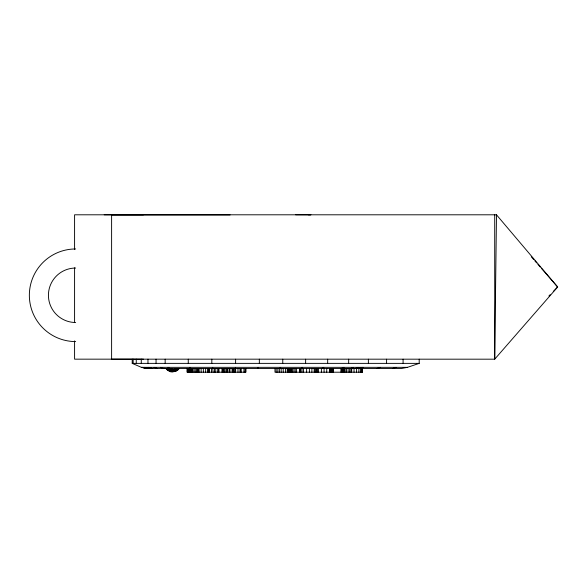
<?xml version="1.0" encoding="UTF-8"?>
<svg xmlns="http://www.w3.org/2000/svg" width="587" height="587" viewBox="0 0 587 587"><rect width="100%" height="100%" fill="white"/><g stroke="black" fill="none" stroke-linecap="round" stroke-linejoin="round"><path stroke-width="0.88" d="M74.586 249.519L74.586 214.798L496.485 214.798L494.709 359.185L74.586 359.163L74.586 340.886M235.431 367.337L235.328 372.209M257.612 368.511L258.199 367.337M177.215 368.599C175.08 373.207 168.601 372.18 165.996 368.599L167.919 368.599C170.054 373.207 176.533 372.18 179.138 368.599L175.065 368.592C176.643 372.716 164.998 371.666 174.068 371.622M178.595 368.592C175.88 372.738 169.269 372.708 166.547 368.592L165.996 368.599M279.588 368.511L280.674 367.337M548.926 295.973L550.173 294.689M553.284 291.482L557.65 286.992L496.485 214.798M172.571 371.754L172.571 368.599L170.069 368.592C170.553 372.767 175.462 372.18 177.707 369.685L178.096 369.685L172.571 369.472M301.043 368.511L302.613 367.337M321.735 368.511L323.76 367.337M341.429 368.511L343.901 367.337M350.674 368.511L353.359 367.337M355.296 368.511L358.085 367.337M357.608 368.511L360.447 367.337M358.767 368.511L361.629 367.337M362.223 367.337L359.339 368.511L362.81 367.337M359.919 368.511L363.192 367.337M377.001 368.511L380.273 367.337M132.207 359.185L132.207 363.375L141.379 367.337L146.141 368.511L401.442 368.511L407.51 367.337L419.206 363.375L419.206 359.185M392.483 368.511L396.108 367.337M170.333 369.311L172.571 369.172M170.201 368.944L172.571 368.871M310.545 214.791L308.3 214.791M104.207 214.798L143.492 214.798M168.608 370.566L176.526 370.566M171.507 371.622L169.614 371.219L175.33 371.219M295.672 214.791L310.956 214.791M111.611 214.93L230.119 214.93M132.207 363.375L419.206 363.375M141.379 367.337L407.51 367.337M167.412 369.957L176.049 370.126L174.743 369.472M177.722 369.957L176.261 369.905M172.571 370.236L174.383 370.236M187.238 372.209L187.238 368.511L187.18 372.209L245.814 372.209L245.814 368.511M143.492 359.185L111.611 359.163L111.611 214.798M178.668 368.592L179.138 368.599M165.417 368.511L163.612 368.291M144.703 367.337L149.091 368.511M148.724 367.337L152.591 368.511M176.049 370.126L174.669 369.685L167.038 369.685L169.878 371.219M154.088 367.337L157.265 368.511M145.466 367.631L147.748 368.511M160.567 367.337L162.915 368.511M168.095 367.337L169.621 368.511M531.272 256.739L533.671 259.491M534.874 260.863L536.672 262.925M537.868 264.304L540.267 267.056M541.463 268.428L557.65 286.992L494.709 359.185L494.709 214.798M190.012 367.337L190.914 368.511M212.619 367.337L213.103 372.209M403.086 359.185L403.086 363.375M386.584 359.185L386.584 363.375M368.379 359.185L368.379 363.375M362.223 368.511L362.223 372.209L274.987 372.209L274.987 368.511M362.091 368.511L362.091 372.209M361.988 368.511L361.988 372.209M361.827 368.511L361.827 372.209M361.438 368.511L361.438 372.209M360.484 368.511L360.484 372.209M358.877 368.511L358.877 372.209M356.573 368.511L356.573 372.209M354.034 368.511L354.034 372.209M351.686 368.511L351.686 372.209M350.916 368.511L350.916 372.209M349.647 368.511L349.647 372.209M348.671 359.185L348.671 363.375M348.12 368.511L348.12 372.209M346.543 368.511L346.543 372.209M345.119 368.511L345.119 372.209M344.077 368.511L344.077 372.209M343.747 368.511L343.747 372.209M343.622 368.511L343.622 372.209M342.991 368.511L342.991 372.209M342.456 368.511L342.456 372.209M341.883 368.511L341.883 372.209M341.363 368.511L341.363 372.209M340.988 368.511L340.988 372.209M333.064 368.511L333.064 372.209M332.939 368.511L332.939 372.209M332.763 368.511L332.763 372.209M332.315 368.511L332.315 372.209M331.692 368.511L331.692 372.209M330.958 368.511L330.958 372.209M330.217 368.511L330.217 372.209M329.564 368.511L329.564 372.209M327.678 359.185L327.678 363.375M326.732 368.511L326.732 372.209M324.075 368.511L324.075 372.209M321.405 368.511L321.405 372.209M318.506 368.511L318.506 372.209M317.156 368.511L317.156 372.209M316.885 368.511L316.885 372.209M316.122 368.511L316.122 372.209M315.131 368.511L315.131 372.209M314.177 368.511L314.177 372.209M311.88 368.511L311.88 372.209M309.393 368.511L309.393 372.209M306.627 368.511L306.627 372.209M305.629 359.185L305.629 363.375M303.486 368.511L303.486 372.209M302.004 368.511L302.004 372.209M300.713 368.511L300.713 372.209M300.463 368.511L300.463 372.209M300.17 368.511L300.177 372.209M299.825 368.511L299.825 372.209M299.509 368.511L299.509 372.209M296.596 368.511L296.596 372.209M295.21 368.511L295.21 372.209M293.911 368.511L293.911 372.209M292.583 368.511L292.583 372.209M291.497 368.511L291.401 372.209M291.174 368.511L291.174 372.209M291.086 368.511L291.093 372.209M290.858 368.511L290.858 372.209M290.741 368.511L290.741 372.209M290.007 368.511L290.007 372.209M289.193 368.511L289.193 372.209M288.555 368.511L288.555 372.209M287.733 368.511L287.733 372.209M287.381 368.511L287.381 372.209M287.307 368.511L287.307 372.209M285.436 368.511L285.436 372.209M283.22 368.511L283.22 372.209M282.765 359.185L282.765 363.375M281.173 368.511L281.173 372.209M279.353 368.511L279.353 372.209M277.849 368.511L277.849 372.209M276.161 368.511L276.161 372.209M259.337 359.185L259.337 363.375M245.726 368.511L245.726 372.209M245.087 368.511L245.087 372.209M243.95 368.511L243.95 372.209M241.096 368.511L241.052 372.209M240.699 368.511L240.699 372.209M240.002 368.511L240.002 372.209M237.977 368.511L237.977 372.209M235.644 368.511L235.644 372.209M235.607 359.185L235.607 363.375M235.409 368.511L235.409 372.209M234.705 368.511L234.705 372.209M233.575 368.511L233.545 372.209M233.531 368.511L233.413 372.209M233.002 368.511L233.002 372.209M232.107 368.511L232.107 372.209M229.884 368.511L229.987 372.209M229.561 368.511L229.561 372.209M229.077 368.511L229.077 372.209M227.485 368.511L227.485 372.209M226.831 368.511L226.898 372.209M225.885 368.511L225.885 372.209M224.3 368.511L224.3 372.209M223.669 368.511L223.676 372.209M223.383 368.511L223.383 372.209M222.921 368.511L222.921 372.209M222.414 368.511L222.414 372.209M222.011 368.511L222.011 372.209M218.812 368.511L218.841 372.209M218.724 368.511L218.724 372.209M217.711 368.511L217.711 372.209M215.774 368.511L215.774 372.209M214.534 368.511L214.534 372.209M211.826 359.185L211.826 363.375M211.43 368.511L211.43 372.209M209.486 368.511L209.486 372.209M208.737 368.511L208.737 372.209M208.466 368.511L208.466 372.209M208.18 368.511L208.158 372.209M207.82 368.511L207.82 372.209M205.633 368.511L205.633 372.209M203.351 368.511L203.351 372.209M201.136 368.511L201.136 372.209M199.147 368.511L199.147 372.209M198.046 368.511L198.01 372.209M197.804 368.511L197.804 372.209M197.643 368.511L197.643 372.209M197.54 368.511L197.54 372.209M197.437 368.511L197.437 372.209M196.462 368.511L196.462 372.209M195.251 368.511L195.251 372.209M194.018 368.511L194.018 372.209M192.756 368.511L192.756 372.209M192.059 368.511L192.044 372.209M191.846 368.511L191.846 372.209M191.443 368.511L191.443 372.209M190.364 368.511L190.364 372.209M189.814 368.511L189.814 372.209M189.08 368.511L189.08 372.209M188.258 359.185L188.258 363.375M188.192 368.511L188.192 372.209M187.935 368.511L187.935 372.209M187.502 368.511L187.502 372.209M165.16 359.185L165.16 363.375M156.054 359.185L156.054 363.375M147.968 359.185L147.968 363.375M141.269 359.185L141.269 363.375M136.257 359.185L136.257 363.375M133.154 359.185L133.154 363.375M74.586 267.789L74.586 322.615M75.657 341.575A46.307 46.307 0 0 1 29.35 295.268A46.307 46.307 0 0 1 75.657 248.961M75.657 322.498A27.229 27.229 0 0 1 48.428 295.268A27.229 27.229 0 0 1 75.657 268.039M146.926 368.511L142.223 367.337L146.889 368.511"/></g></svg>
